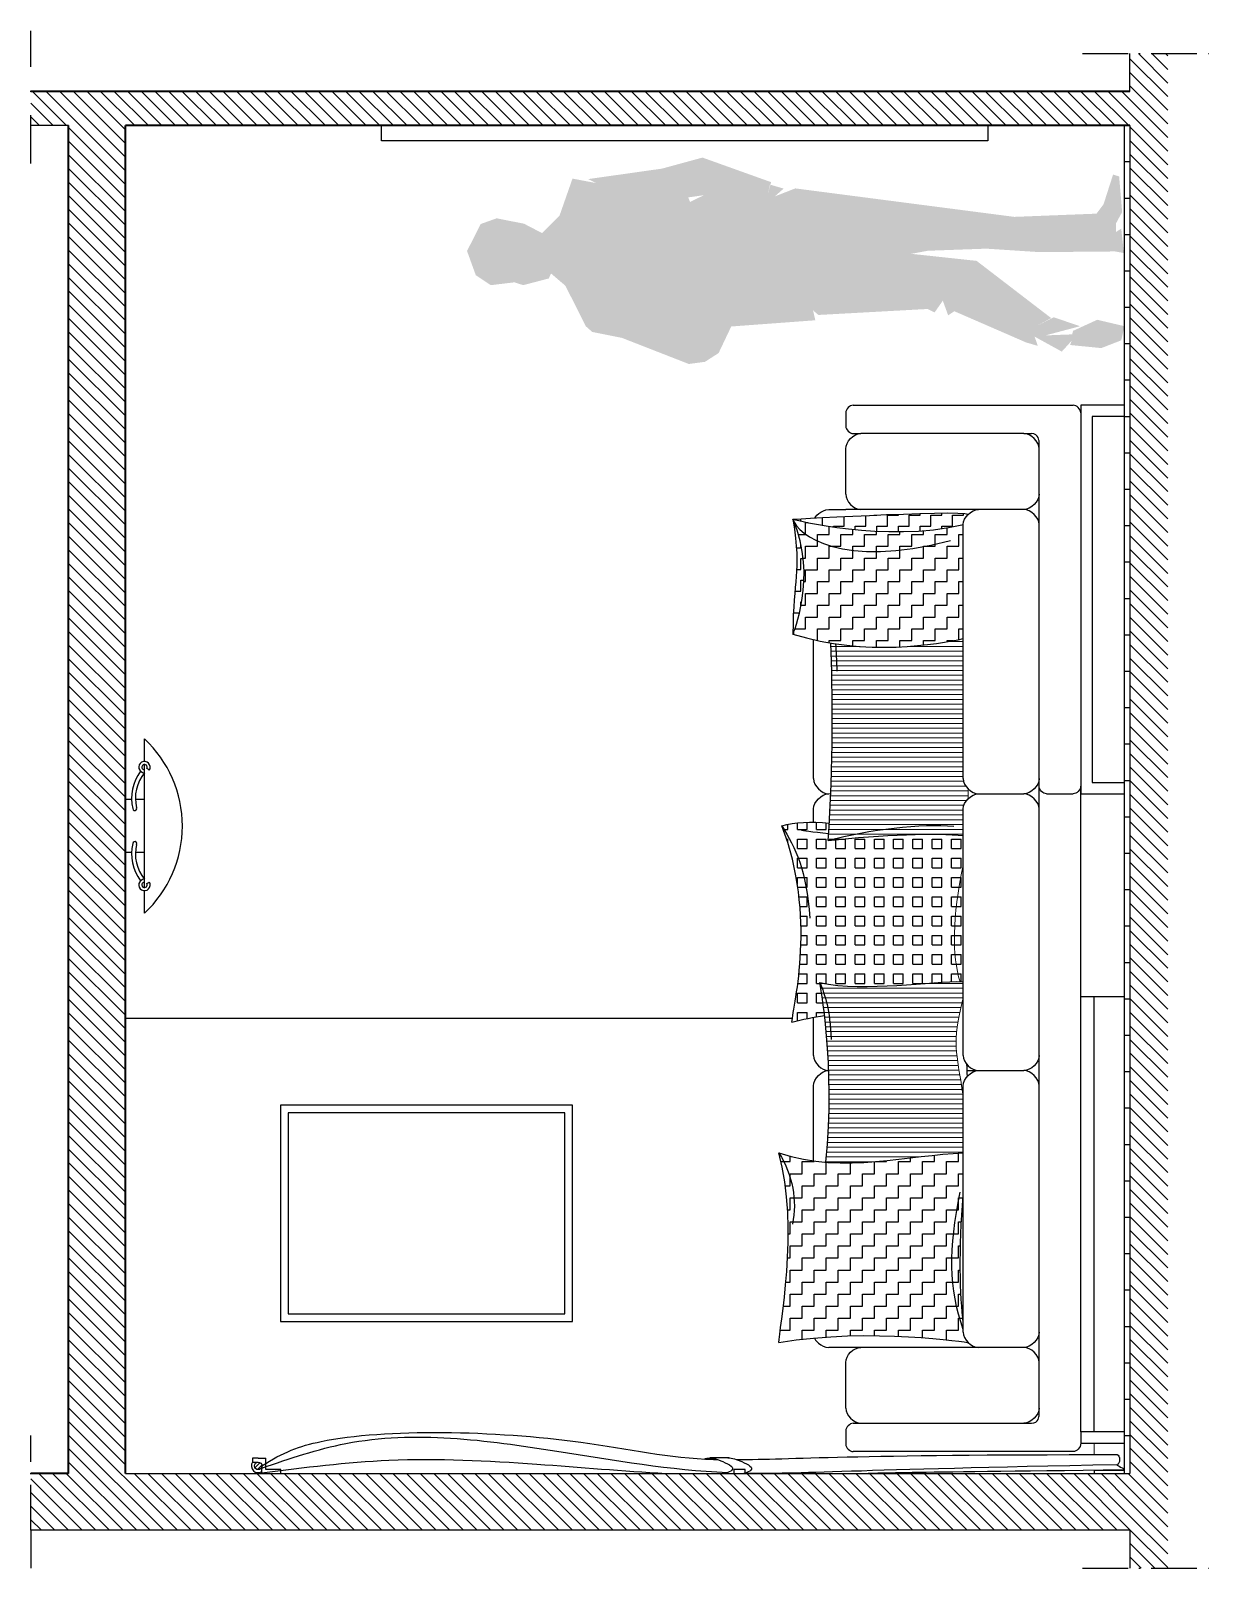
# Model space of a CAD drawing. Header units: millimetres. Extents: x 990 to 5684, y 331 to 3337.
# Drawn here: x 3485.8 to 3798.3, y 2051.2 to 2456.7 of the extents above; entities that cross this region are included whole.
import ezdxf

# ---------------------------------------------------------------- set-up
doc = ezdxf.new("R2010")
doc.units = ezdxf.units.MM
doc.linetypes.add('ACAD_ISO10W100', pattern=[18, 12, -3, 0, -3])
doc.linetypes.add('TRATTOPUNTO', pattern=[25.4, 12.7, -6.35, 0, -6.35])
doc.layers.get('0').update_dxf_attribs({"color": 255})
for name, color, linetype, lineweight in [('A-FURN', 8, 'Continuous', 18), ('A-GLAZ-FULL', 4, 'Continuous', 25), ('A-WALL-FULL', 255, 'Continuous', 35), ('A-WALL-FULL-EXTR', 255, 'Continuous', 35), ('FIGURE_PERSONE', 252, 'Continuous', 0)]:
    doc.layers.add(name, color=color, linetype=linetype, lineweight=lineweight)
for name, color, linetype in [('A-SECT D-MCUT', 181, 'Continuous'), ('GIUNZIONI', 2, 'Continuous'), ('linee sezionee', 241, 'Continuous'), ('vite 3', 250, 'Continuous'), ('VITI 2', 4, 'Continuous')]:
    doc.layers.add(name, color=color, linetype=linetype)
pattern_1 = [(0, (0, 5.75), (0, 1.27), [])]
pattern_2 = [(0, (0, 5.75), (2.8575, 2.8575), [2.8575, -2.8575]), (90, (2.8575, 5.75), (-2.8575, 2.8575), [2.8575, -2.8575])]
pattern_3 = [(0, (0, 5.75), (3.1115, 3.1115), [3.1115, -3.1115]), (90, (3.1115, 5.75), (-3.1115, 3.1115), [3.1115, -3.1115])]

msp = doc.modelspace()

# ---------------------------------------------------------------- hatches: boundary and pattern name
at = {"linetype": 'Continuous'}
h = msp.add_hatch(dxfattribs=at)
h.set_pattern_fill('ANSI31', color=175, scale=0.8, angle=270)
h.paths.add_polyline_path([(3785.83, 2440.67), (3785.83, 2450.67), (3775.83, 2450.67), (3775.83, 2440.67), (3775.83, 2431.67), (3775.83, 2076.17), (3775.83, 2061.17), (3775.83, 2051.17), (3785.83, 2051.17), (3785.83, 2061.17)])
h = msp.add_hatch(dxfattribs=at)
h.set_pattern_fill('ANSI31', color=175, scale=0.8, angle=270)
h.paths.add_polyline_path([(3775.83, 2440.67), (3485.83, 2440.67), (3485.83, 2431.67), (3495.83, 2431.67), (3495.83, 2076.17), (3485.83, 2076.17), (3485.83, 2061.17), (3775.83, 2061.17), (3775.83, 2076.17), (3510.83, 2076.17), (3510.83, 2431.67), (3775.83, 2431.67)])
at = {"layer": 'A-FURN'}
h = msp.add_hatch(dxfattribs=at)
h.set_pattern_fill('LINE', color=40, scale=0.4)
h.set_pattern_definition(pattern_1)
edge = h.paths.add_edge_path()
edge.add_spline(control_points=[(3731.84, 2296.37), (3726.42, 2295.14), (3712.4, 2292.62), (3696.88, 2295.19)], knot_values=[7.072647, 7.072647, 7.072647, 7.072647, 40.544336, 40.544336, 40.544336, 40.544336], degree=3, periodic=0)
edge.add_spline(control_points=[(3696.88, 2295.19), (3697.37, 2282.74), (3697.7, 2262.93), (3696.18, 2243.12)], knot_values=[0, 0, 0, 0, 39.615196, 39.615196, 39.615196, 39.615196], degree=3, periodic=0)
edge.add_spline(control_points=[(3696.18, 2243.12), (3710.63, 2244.71), (3724.91, 2245.11), (3731.84, 2244.43)], knot_values=[0, 0, 0, 0, 28.657622, 28.657622, 28.657622, 28.657622], degree=3, periodic=0)
edge.add_line((3731.84, 2244.43), (3731.84, 2251.42))
edge.add_spline(control_points=[(3731.84, 2251.42), (3731.84, 2252.36), (3732.37, 2253.36), (3733.13, 2254.13)], knot_values=[0, 0, 0, 0, 2.82843, 2.82843, 2.82843, 2.82843], degree=3, periodic=0)
edge.add_line((3733.13, 2254.13), (3733.13, 2256.71))
edge.add_spline(control_points=[(3733.13, 2256.71), (3732.37, 2257.48), (3731.84, 2258.48), (3731.84, 2259.42)], knot_values=[0, 0, 0, 0, 2.82843, 2.82843, 2.82843, 2.82843], degree=3, periodic=0)
edge.add_line((3731.84, 2259.42), (3731.84, 2296.37))
h = msp.add_hatch(dxfattribs=at)
h.set_pattern_fill('LINE', color=40, scale=0.4)
h.set_pattern_definition(pattern_1)
edge = h.paths.add_edge_path()
edge.add_spline(control_points=[(3693.97, 2205.64), (3693.97, 2205.64), (3698.33, 2183.85), (3695.55, 2158.26)], knot_values=[11.900072, 11.900072, 11.900072, 11.900072, 65, 65, 65, 65], degree=3, periodic=0)
edge.add_spline(control_points=[(3695.55, 2158.26), (3708.58, 2157.23), (3721.11, 2160.43), (3731.84, 2160.69)], knot_values=[11.559741, 11.559741, 11.559741, 11.559741, 48.446314, 48.446314, 48.446314, 48.446314], degree=3, periodic=0)
edge.add_line((3731.84, 2160.69), (3731.84, 2175.67))
edge.add_spline(control_points=[(3731.84, 2175.67), (3729.96, 2188.33), (3728.74, 2188.65), (3731.84, 2201.65)], knot_values=[5.212011, 5.212011, 5.212011, 5.212011, 19.630582, 19.630582, 19.630582, 19.630582], degree=3, periodic=0)
edge.add_line((3731.84, 2201.65), (3731.84, 2205.85))
edge.add_spline(control_points=[(3731.84, 2205.85), (3723.41, 2206.22), (3706.22, 2203), (3693.97, 2205.64)], knot_values=[0, 0, 0, 0, 36.577018, 36.577018, 36.577018, 36.577018], degree=3, periodic=0)
at = {"layer": 'FIGURE_PERSONE'}
h = msp.add_hatch(color=175, dxfattribs=at)
h.paths.add_polyline_path([(3615.96, 2405.78), (3608.74, 2407.2), (3604.54, 2405.7), (3600.93, 2398.58), (3603.24, 2392.19), (3607.19, 2389.57), (3613.45, 2390.32), (3615.75, 2389.57), (3622.5, 2391.34), (3623.09, 2392.65), (3626.88, 2389.42), (3632.28, 2378.72), (3633.97, 2377.22), (3641.78, 2375.67), (3659.44, 2368.78), (3663.7, 2369.35), (3667.3, 2371.66), (3670.63, 2378.67), (3692.82, 2380.31), (3692.21, 2382.93), (3693.63, 2381.71), (3722.48, 2383.29), (3724.28, 2382.37), (3726.45, 2385.47), (3727.86, 2381.62), (3729.5, 2382.69), (3748.45, 2374.45), (3751.52, 2373.56), (3750.66, 2376), (3757.84, 2372.05), (3760.46, 2374.92), (3760.02, 2373.79), (3768.25, 2372.97), (3773.52, 2375.02), (3774.36, 2378.75), (3767.19, 2380.44), (3760.81, 2377.52), (3760.57, 2376.59), (3753.52, 2376.32), (3762.64, 2378.74), (3755.73, 2381.1), (3751.55, 2378.98), (3755.02, 2380.9), (3735.36, 2395.98), (3718.14, 2397.83), (3722.44, 2398.64), (3737.93, 2399.2), (3751.98, 2398.28), (3771.89, 2398.46), (3774.2, 2398.05), (3773.52, 2404.49), (3772.16, 2403.6), (3772.16, 2405.89), (3773.76, 2408.86), (3772.97, 2418.24), (3771.37, 2418.75), (3768.86, 2410.92), (3766.99, 2408.43), (3745.33, 2407.58), (3687.53, 2415.09), (3682.14, 2412.98), (3684.46, 2415.05), (3680.97, 2416.05), (3680.26, 2413.5), (3680.86, 2416.08), (3680.97, 2416.05), (3681.16, 2416.73), (3663.05, 2423.22), (3652.33, 2420.3), (3632.91, 2417.55), (3634.92, 2416.51), (3628.75, 2417.67), (3625.32, 2407.88), (3620.75, 2403.29)])
h.paths.add_polyline_path([(3659.77, 2411.51), (3659.28, 2412.72), (3663.39, 2413.29)], flags=16)
at = {"layer": 'vite 3'}
h = msp.add_hatch(dxfattribs=at)
h.set_pattern_fill('ZIGZAG', color=175, scale=0.9)
h.set_pattern_definition(pattern_2)
edge = h.paths.add_edge_path()
edge.add_spline(control_points=[(3733.16, 2329.15), (3731.67, 2330.37), (3686.9, 2327.84), (3686.9, 2327.84)], knot_values=[0, 0, 0, 0, 8.265459, 8.265459, 8.265459, 8.265459], degree=3, periodic=0)
edge.add_spline(control_points=[(3686.9, 2327.84), (3686.9, 2327.84), (3711.12, 2321.48), (3731.89, 2326.42)], knot_values=[0, 0, 0, 0, 50, 50, 50, 50], degree=3, periodic=0)
edge.add_spline(control_points=[(3731.84, 2326.42), (3731.84, 2327.26), (3732.26, 2328.15), (3732.9, 2328.87)], knot_values=[0, 0, 0, 0, 2.524498, 2.524498, 2.524498, 2.524498], degree=3, periodic=0)
edge.add_spline(control_points=[(3732.9, 2328.87), (3732.98, 2328.97), (3733.07, 2329.06), (3733.16, 2329.15)], knot_values=[2.524498, 2.524498, 2.524498, 2.524498, 2.85822, 2.85822, 2.85822, 2.85822], degree=3, periodic=0)
h = msp.add_hatch(dxfattribs=at)
h.set_pattern_fill('ZIGZAG', color=175, scale=0.9)
h.set_pattern_definition(pattern_2)
edge = h.paths.add_edge_path()
edge.add_spline(control_points=[(3686.9, 2327.84), (3689.29, 2312.81), (3686.9, 2312.7), (3686.9, 2297.56)], knot_values=[0, 0, 0, 0, 50, 50, 50, 50], degree=3, periodic=0)
edge.add_spline(control_points=[(3686.9, 2297.56), (3686.9, 2297.56), (3693.28, 2311.96), (3687.24, 2327.03)], knot_values=[0, 0, 0, 0, 29.744943, 29.744943, 29.744943, 29.744943], degree=3, periodic=0)
edge.add_spline(control_points=[(3687.24, 2327.03), (3687.08, 2327.31), (3686.97, 2327.58), (3686.9, 2327.84)], knot_values=[0, 0, 0, 0, 2.016844, 2.016844, 2.016844, 2.016844], degree=3, periodic=0)
h = msp.add_hatch(dxfattribs=at)
h.set_pattern_fill('ZIGZAG', color=175, scale=0.98)
h.set_pattern_definition(pattern_3)
edge = h.paths.add_edge_path()
edge.add_spline(control_points=[(3687.23, 2327.04), (3689.51, 2322.83), (3701.32, 2315.46), (3731.84, 2322.44)], knot_values=[1.993986, 1.993986, 1.993986, 1.993986, 31.808323, 31.808323, 31.808323, 31.808323], degree=3, periodic=0)
edge.add_line((3731.84, 2322.44), (3731.84, 2326.41))
edge.add_spline(control_points=[(3731.84, 2326.41), (3711.08, 2321.49), (3686.9, 2327.84), (3686.9, 2327.84)], knot_values=[0, 0, 0, 0, 49.962916, 49.962916, 49.962916, 49.962916], degree=3, periodic=0)
edge.add_spline(control_points=[(3686.9, 2327.84), (3687.02, 2327.57), (3687.13, 2327.3), (3687.23, 2327.04)], knot_values=[29.75143, 29.75143, 29.75143, 29.75143, 30.276089, 30.276089, 30.276089, 30.276089], degree=3, periodic=0)
h = msp.add_hatch(dxfattribs=at)
h.set_pattern_fill('ZIGZAG', color=175, scale=0.98)
h.set_pattern_definition(pattern_3)
edge = h.paths.add_edge_path()
edge.add_spline(control_points=[(3687.23, 2327.04), (3693.29, 2311.97), (3686.9, 2297.56), (3686.9, 2297.56)], knot_values=[0, 0, 0, 0, 29.75143, 29.75143, 29.75143, 29.75143], degree=3, periodic=0)
edge.add_spline(control_points=[(3686.9, 2297.56), (3706.09, 2291.5), (3725.27, 2294.88), (3731.84, 2296.37)], knot_values=[0, 0, 0, 0, 40.544336, 40.544336, 40.544336, 40.544336], degree=3, periodic=0)
edge.add_line((3731.84, 2296.37), (3731.84, 2322.44))
edge.add_spline(control_points=[(3731.84, 2322.44), (3701.32, 2315.46), (3689.51, 2322.83), (3687.23, 2327.04)], knot_values=[1.993986, 1.993986, 1.993986, 1.993986, 31.808323, 31.808323, 31.808323, 31.808323], degree=3, periodic=0)
h = msp.add_hatch(dxfattribs=at)
h.set_pattern_fill('SQUARE', color=175, scale=0.8)
h.set_pattern_definition([(0, (0, 5.75), (0, 2.54), [2.54, -2.54]), (90, (0, 5.75), (-2.54, 2e-16), [2.54, -2.54])])
edge = h.paths.add_edge_path()
edge.add_spline(control_points=[(3693.97, 2205.64), (3706.22, 2203), (3723.41, 2206.22), (3731.84, 2205.85)], knot_values=[0, 0, 0, 0, 36.577018, 36.577018, 36.577018, 36.577018], degree=3, periodic=0)
edge.add_line((3731.84, 2205.85), (3731.84, 2244.43))
edge.add_spline(control_points=[(3731.84, 2244.43), (3724.91, 2245.11), (3710.63, 2244.71), (3696.18, 2243.12)], knot_values=[0, 0, 0, 0, 28.657622, 28.657622, 28.657622, 28.657622], degree=3, periodic=0)
edge.add_spline(control_points=[(3696.18, 2243.12), (3696.23, 2243.7), (3696.27, 2244.27), (3696.31, 2244.85)], knot_values=[0, 0, 0, 0, 1.148382, 1.148382, 1.148382, 1.148382], degree=3, periodic=0)
edge.add_spline(control_points=[(3696.31, 2244.85), (3692, 2245.29), (3689.2, 2245.76), (3689.2, 2245.76)], knot_values=[19.510883, 19.510883, 19.510883, 19.510883, 28.521301, 28.521301, 28.521301, 28.521301], degree=3, periodic=0)
edge.add_spline(control_points=[(3696.31, 2244.85), (3696.38, 2245.8), (3696.44, 2246.75), (3696.5, 2247.71)], knot_values=[1.148382, 1.148382, 1.148382, 1.148382, 3.056142, 3.056142, 3.056142, 3.056142], degree=3, periodic=0)
edge.add_spline(control_points=[(3696.5, 2247.71), (3691.66, 2248.08), (3687.37, 2248.07), (3683.96, 2246.96)], knot_values=[0, 0, 0, 0, 15.175973, 15.175973, 15.175973, 15.175973], degree=3, periodic=0)
edge.add_spline(control_points=[(3683.96, 2246.96), (3693.22, 2223.38), (3687.1, 2199.81), (3686.6, 2195.15)], knot_values=[0, 0, 0, 0, 50, 50, 50, 50], degree=3, periodic=0)
edge.add_spline(control_points=[(3686.6, 2195.15), (3689.44, 2195.92), (3692.35, 2196.52), (3695.25, 2196.98)], knot_values=[0, 0, 0, 0, 6.503238, 6.503238, 6.503238, 6.503238], degree=3, periodic=0)
edge.add_spline(control_points=[(3695.25, 2196.98), (3694.61, 2202.41), (3693.97, 2205.64), (3693.97, 2205.64)], knot_values=[44.557783, 44.557783, 44.557783, 44.557783, 65, 65, 65, 65], degree=3, periodic=0)
h = msp.add_hatch(dxfattribs=at)
h.set_pattern_fill('ZIGZAG', color=175)
h.set_pattern_definition([(0, (0, 5.75), (3.175, 3.175), [3.175, -3.175]), (90, (3.175, 5.75), (-3.175, 3.175), [3.175, -3.175])])
edge = h.paths.add_edge_path()
edge.add_spline(control_points=[(3683.19, 2160.7), (3688.75, 2141.18), (3683.19, 2113.57), (3683.19, 2110.7)], knot_values=[0, 0, 0, 0, 50, 50, 50, 50], degree=3, periodic=0)
edge.add_spline(control_points=[(3683.19, 2110.7), (3707.04, 2114.7), (3731.83, 2110.92), (3733.13, 2110.71)], knot_values=[0, 0, 0, 0, 48.665861, 48.665861, 48.665861, 48.665861], degree=3, periodic=0)
edge.add_spline(control_points=[(3733.13, 2110.71), (3733.04, 2110.74), (3732.95, 2110.84), (3732.86, 2111.01)], knot_values=[0.528531, 0.528531, 0.528531, 0.528531, 3.1818, 3.1818, 3.1818, 3.1818], degree=3, periodic=0)
edge.add_spline(control_points=[(3732.86, 2111.01), (3732.25, 2111.72), (3731.84, 2112.59), (3731.84, 2113.42)], knot_values=[0, 0, 0, 0, 2.477389, 2.477389, 2.477389, 2.477389], degree=3, periodic=0)
edge.add_line((3731.84, 2113.42), (3731.84, 2115.86))
edge.add_spline(control_points=[(3731.84, 2115.86), (3731.01, 2122.71), (3730.62, 2135.6), (3731.84, 2149.47)], knot_values=[13.628194, 13.628194, 13.628194, 13.628194, 42.334673, 42.334673, 42.334673, 42.334673], degree=3, periodic=0)
edge.add_line((3731.84, 2149.47), (3731.84, 2160.69))
edge.add_spline(control_points=[(3731.84, 2160.69), (3717.74, 2160.34), (3700.55, 2154.94), (3683.19, 2160.7)], knot_values=[0, 0, 0, 0, 48.446314, 48.446314, 48.446314, 48.446314], degree=3, periodic=0)
at = {"layer": 'VITI 2'}
h = msp.add_hatch(dxfattribs=at)
h.set_pattern_fill('ANSI31', color=8, scale=0.25, angle=180)
h.set_pattern_definition([(225, (8331.6701, 4152.3372), (0.56126601, -0.56126601), [])])
h.paths.add_polyline_path([(3546.83, 2078.17, 1), (3544.83, 2078.17, 1)])

# ---------------------------------------------------------------- linework, layer by layer
at = {"linetype": 'Continuous'}
for p, q in [((3775.83, 2440.67), (3775.83, 2450.67)), ((3775.83, 2431.67), (3775.83, 2076.17)), ((3775.83, 2061.17), (3775.83, 2051.17))]:
    msp.add_line(p, q, dxfattribs=at)
for p, q in [((3495.83, 2431.67), (3485.83, 2431.67)), ((3774.34, 2076.17), (3774.34, 2431.67)), ((3510.83, 2076.17), (3775.83, 2076.17)), ((3766.34, 2077.08), (3766.34, 2076.17)), ((3766.34, 2077.08), (3774.34, 2077.08)), ((3775.83, 2061.17), (3485.83, 2061.17))]:
    msp.add_line(p, q)
at = {"layer": 'A-FURN'}
for p, q in [((3696.34, 2255.42), (3696.9, 2255.42)), ((3733.13, 2254.13), (3733.13, 2256.71)), ((3766.34, 2081.14), (3766.34, 2084.17))]:
    msp.add_line(p, q, dxfattribs=at)
for points in [[(3731, 2205.87), (3728.82, 2212.68), (3729, 2222.82), (3731.78, 2236.59)], [(3731.84, 2201.65), (3728.74, 2188.65), (3729.96, 2188.33), (3731.84, 2175.67)], [(3733.19, 2110.7), (3733.08, 2110.7), (3732.97, 2110.81), (3732.86, 2111.01)]]:
    msp.add_open_spline(points, degree=3, dxfattribs=at)
at = {"layer": 'A-GLAZ-FULL'}
for p, q in [((3762.84, 2201.92), (3774.34, 2201.92)), ((3766.34, 2087.17), (3766.34, 2201.92)), ((3686.74, 2196.17), (3510.83, 2196.17))]:
    msp.add_line(p, q, dxfattribs=at)
at = {"layer": 'A-SECT D-MCUT'}
for points in [[(3628.75, 2173.29), (3551.75, 2173.29), (3551.75, 2116.29), (3628.75, 2116.29)], [(3626.75, 2171.29), (3553.75, 2171.29), (3553.75, 2118.29), (3626.75, 2118.29)]]:
    msp.add_lwpolyline(points, close=True, dxfattribs=at)
at = {"layer": 'A-WALL-FULL'}
for p, q in [((3775.83, 2440.67), (3485.83, 2440.67)), ((3775.83, 2431.67), (3510.83, 2431.67)), ((3495.83, 2076.17), (3485.83, 2076.17))]:
    msp.add_line(p, q, dxfattribs=at)
at = {"layer": 'A-WALL-FULL-EXTR'}
for p, q in [((3495.83, 2076.17), (3495.83, 2431.67)), ((3510.83, 2076.17), (3510.83, 2431.67))]:
    msp.add_line(p, q, dxfattribs=at)
at = {"layer": 'GIUNZIONI'}
for p, q in [((3702.84, 2357.92), (3760.84, 2357.92)), ((3700.84, 2355.92), (3700.84, 2352.42)), ((3702.84, 2350.42), (3704.84, 2350.42)), ((3747.84, 2350.42), (3704.84, 2350.42)), ((3747.84, 2350.42), (3749.84, 2350.42)), ((3749.84, 2350.42), (3749.84, 2350.42)), ((3751.84, 2330.42), (3751.84, 2348.42)), ((3700.84, 2334.42), (3700.84, 2346.42)), ((3696.34, 2330.42), (3700.84, 2330.42)), ((3747.84, 2330.42), (3700.84, 2330.42)), ((3751.84, 2326.42), (3751.84, 2330.42)), ((3731.84, 2259.42), (3731.84, 2326.42)), ((3751.84, 2259.42), (3751.84, 2326.42)), ((3692.34, 2259.42), (3692.34, 2296.08)), ((3515.83, 2263.95), (3515.83, 2269.92)), ((3515.83, 2230.69), (3515.83, 2263.15)), ((3751.84, 2251.42), (3751.84, 2259.42)), ((3735.84, 2255.42), (3747.84, 2255.42)), ((3751.84, 2255.42), (3751.84, 2255.42)), ((3753.84, 2255.42), (3760.84, 2255.42)), ((3762.84, 2087.17), (3762.84, 2255.42)), ((3512.45, 2253.92), (3510.83, 2253.92)), ((3510.83, 2239.92), (3510.83, 2253.92)), ((3515.83, 2253.92), (3513.45, 2253.92)), ((3692.34, 2247.92), (3692.34, 2251.42)), ((3731.84, 2186.42), (3731.84, 2251.42)), ((3751.84, 2186.42), (3751.84, 2251.42)), ((3512.45, 2239.92), (3510.83, 2239.92)), ((3515.83, 2239.92), (3513.45, 2239.92)), ((3515.83, 2223.92), (3515.83, 2229.89)), ((3692.34, 2186.42), (3692.34, 2196.47)), ((3751.84, 2178.42), (3751.84, 2186.42)), ((3732.87, 2182.42), (3747.84, 2182.42)), ((3692.34, 2158.61), (3692.34, 2178.42)), ((3731.84, 2113.42), (3731.84, 2178.42)), ((3751.84, 2113.42), (3751.84, 2178.42)), ((3751.84, 2091.42), (3751.84, 2113.42)), ((3700.84, 2109.42), (3696.34, 2109.42)), ((3747.84, 2109.42), (3700.84, 2109.42)), ((3700.84, 2093.42), (3700.84, 2105.42)), ((3751.84, 2093.42), (3751.84, 2105.42)), ((3702.84, 2089.42), (3704.84, 2089.42)), ((3704.84, 2089.42), (3747.84, 2089.42)), ((3747.84, 2089.42), (3749.86, 2089.42)), ((3700.84, 2087.42), (3700.84, 2083.92)), ((3762.84, 2087.17), (3762.84, 2084.17)), ((3760.84, 2081.92), (3702.84, 2081.92))]:
    msp.add_line(p, q, dxfattribs=at)
for centre, radius, start, end in [((3494.38, 2246.92), 31.45, 313.0029, 46.9971), ((3515.83, 2262.45), 1.5, 329.1907, 270), ((3515.83, 2262.45), 0.7, 329.1907, 270), ((3524.35, 2254.26), 11.9, 143.3972, 193.2897), ((3524.02, 2254.26), 10.58, 140.7582, 193.678), ((3502.98, 2239.45), 26.34, 57.5592, 59.2996), ((3513.28, 2251.52), 0.514, 180, 26.5794), ((3513.28, 2242.31), 0.514, 333.4206, 180), ((3524.35, 2239.58), 11.9, 166.7103, 216.6028), ((3524.02, 2239.58), 10.58, 166.322, 219.2418), ((3515.83, 2231.39), 1.5, 90, 30.8093), ((3515.83, 2231.39), 0.7, 90, 30.8093), ((3502.98, 2254.39), 26.34, 300.7004, 302.4408)]:
    msp.add_arc(centre, radius, start, end, dxfattribs=at)
for points in [[(3702.84, 2357.92), (3701.9, 2357.92), (3700.84, 2356.86), (3700.84, 2355.92)], [(3762.84, 2355.92), (3762.84, 2356.86), (3761.78, 2357.92), (3760.84, 2357.92)], [(3700.84, 2352.42), (3700.84, 2351.48), (3701.9, 2350.42), (3702.84, 2350.42)], [(3700.84, 2346.42), (3700.84, 2348.3), (3702.96, 2350.42), (3704.84, 2350.42)], [(3751.84, 2346.42), (3751.84, 2348.3), (3749.73, 2350.42), (3747.84, 2350.42)], [(3751.84, 2348.42), (3751.84, 2348.42), (3751.84, 2350.42), (3749.84, 2350.42)], [(3700.84, 2334.42), (3700.84, 2332.53), (3702.96, 2330.42), (3704.84, 2330.42)], [(3751.84, 2334.42), (3751.84, 2332.53), (3749.73, 2330.42), (3747.84, 2330.42)], [(3692.87, 2328.15), (3692.34, 2328.3), (3694.46, 2330.42), (3696.34, 2330.42)], [(3731.84, 2326.42), (3731.84, 2328.3), (3733.96, 2330.42), (3735.84, 2330.42)], [(3751.84, 2326.42), (3751.84, 2328.3), (3749.73, 2330.42), (3747.84, 2330.42)], [(3692.34, 2259.42), (3692.34, 2257.53), (3694.46, 2255.42), (3696.34, 2255.42)], [(3731.84, 2259.42), (3731.84, 2257.53), (3733.96, 2255.42), (3735.84, 2255.42)], [(3751.84, 2259.42), (3751.84, 2257.53), (3749.73, 2255.42), (3747.84, 2255.42)], [(3692.34, 2251.42), (3692.34, 2253.3), (3694.46, 2255.42), (3696.34, 2255.42)], [(3731.84, 2251.42), (3731.84, 2253.3), (3733.96, 2255.42), (3735.84, 2255.42)], [(3751.84, 2251.42), (3751.84, 2253.3), (3749.73, 2255.42), (3747.84, 2255.42)], [(3753.84, 2255.42), (3752.9, 2255.42), (3751.84, 2256.48), (3751.84, 2257.42)], [(3762.84, 2257.42), (3762.84, 2256.48), (3761.78, 2255.42), (3760.84, 2255.42)], [(3692.34, 2186.42), (3692.34, 2184.53), (3694.46, 2182.42), (3696.34, 2182.42)], [(3731.84, 2186.42), (3731.84, 2184.53), (3733.96, 2182.42), (3735.84, 2182.42)], [(3751.84, 2186.42), (3751.84, 2184.53), (3749.73, 2182.42), (3747.84, 2182.42)], [(3692.34, 2178.42), (3692.34, 2180.3), (3694.46, 2182.42), (3696.34, 2182.42)], [(3731.84, 2178.42), (3731.84, 2180.3), (3733.96, 2182.42), (3735.84, 2182.42)], [(3732.95, 2180.93), (3732.89, 2181.97), (3732.85, 2183.02), (3732.81, 2184.07)], [(3751.84, 2178.42), (3751.84, 2180.3), (3749.73, 2182.42), (3747.84, 2182.42)], [(3731.84, 2113.42), (3731.84, 2111.53), (3733.96, 2109.42), (3735.84, 2109.42)], [(3751.84, 2113.42), (3751.84, 2111.53), (3749.73, 2109.42), (3747.84, 2109.42)], [(3692.65, 2111.91), (3692.34, 2111.53), (3694.46, 2109.42), (3696.34, 2109.42)], [(3700.84, 2105.42), (3700.84, 2107.3), (3702.96, 2109.42), (3704.84, 2109.42)], [(3751.84, 2105.42), (3751.84, 2107.3), (3749.73, 2109.42), (3747.84, 2109.42)], [(3700.84, 2093.42), (3700.84, 2091.53), (3702.96, 2089.42), (3704.84, 2089.42)], [(3751.84, 2093.42), (3751.84, 2091.53), (3749.73, 2089.42), (3747.84, 2089.42)], [(3702.84, 2089.42), (3701.9, 2089.42), (3700.84, 2088.36), (3700.84, 2087.42)], [(3749.84, 2089.42), (3751.84, 2089.42), (3751.84, 2091.42), (3751.84, 2091.42)], [(3700.84, 2083.92), (3700.84, 2082.98), (3701.9, 2081.92), (3702.84, 2081.92)], [(3762.84, 2084.17), (3762.84, 2082.98), (3761.78, 2081.92), (3760.84, 2081.92)]]:
    msp.add_open_spline(points, degree=3, dxfattribs=at)
at = {"layer": 'linee sezionee', "linetype": 'TRATTOPUNTO'}
msp.add_line((3485.83, 2421.67), (3485.83, 2456.67), dxfattribs=at)
at = {"layer": 'linee sezionee', "linetype": 'ACAD_ISO10W100'}
for p, q in [((3763.33, 2450.67), (3798.33, 2450.67)), ((3485.83, 2061.17), (3485.83, 2086.17)), ((3485.83, 2061.17), (3485.83, 2051.17)), ((3763.33, 2051.17), (3798.33, 2051.17))]:
    msp.add_line(p, q, dxfattribs=at)
at = {"layer": 'VITI 2'}
for p, q in [((3578.33, 2427.67), (3578.33, 2431.67)), ((3738.33, 2431.67), (3738.33, 2427.67)), ((3738.33, 2427.67), (3578.33, 2427.67)), ((3775.83, 2422.07), (3774.34, 2422.07)), ((3775.83, 2412.47), (3774.34, 2412.47)), ((3775.83, 2412.47), (3774.34, 2412.47)), ((3775.83, 2412.47), (3774.34, 2412.47)), ((3775.83, 2412.47), (3774.34, 2412.47)), ((3775.83, 2402.87), (3774.34, 2402.87)), ((3775.83, 2393.27), (3774.34, 2393.27)), ((3775.83, 2383.67), (3774.34, 2383.67)), ((3775.83, 2374.07), (3774.34, 2374.07)), ((3775.83, 2364.47), (3774.34, 2364.47)), ((3775.83, 2354.87), (3774.34, 2354.87)), ((3775.83, 2345.27), (3774.34, 2345.27)), ((3775.83, 2335.67), (3774.34, 2335.67)), ((3775.83, 2326.07), (3774.34, 2326.07)), ((3775.83, 2316.47), (3774.34, 2316.47)), ((3775.83, 2306.87), (3774.34, 2306.87)), ((3775.83, 2297.27), (3774.34, 2297.27)), ((3775.83, 2297.27), (3774.34, 2297.27)), ((3775.83, 2287.67), (3774.34, 2287.67)), ((3775.83, 2278.07), (3774.34, 2278.07)), ((3775.83, 2268.47), (3774.34, 2268.47)), ((3775.83, 2258.87), (3774.34, 2258.87)), ((3762.84, 2255.42), (3762.84, 2257.42)), ((3775.83, 2249.27), (3774.34, 2249.27)), ((3775.83, 2239.67), (3774.34, 2239.67)), ((3775.83, 2230.07), (3774.34, 2230.07)), ((3775.83, 2220.47), (3774.34, 2220.47)), ((3775.83, 2210.87), (3774.34, 2210.87)), ((3775.83, 2201.27), (3774.34, 2201.27)), ((3775.83, 2191.67), (3774.34, 2191.67)), ((3775.83, 2182.07), (3774.34, 2182.07)), ((3775.83, 2172.47), (3774.34, 2172.47)), ((3775.83, 2162.87), (3774.34, 2162.87)), ((3775.83, 2153.27), (3774.34, 2153.27)), ((3775.83, 2143.67), (3774.34, 2143.67)), ((3775.83, 2134.07), (3774.34, 2134.07)), ((3775.83, 2124.47), (3774.34, 2124.47)), ((3775.83, 2114.87), (3774.34, 2114.87)), ((3775.83, 2105.27), (3774.34, 2105.27)), ((3775.83, 2095.67), (3774.34, 2095.67)), ((3774.34, 2087.17), (3762.84, 2087.17)), ((3775.83, 2086.07), (3774.34, 2086.07)), ((3762.84, 2084.17), (3774.34, 2084.17)), ((3545.83, 2080.17), (3544.33, 2080.17)), ((3544.33, 2080.17), (3544.33, 2079.17)), ((3544.33, 2079.17), (3545.83, 2079.17)), ((3545.83, 2080.17), (3547.83, 2080.17)), ((3546.83, 2077.17), (3546.83, 2078.17)), ((3546.83, 2076.17), (3546.83, 2077.17)), ((3547.83, 2079.17), (3547.83, 2080.17)), ((3547.83, 2077.17), (3547.83, 2079.17)), ((3551.83, 2077.17), (3547.83, 2077.17)), ((3551.83, 2076.17), (3551.83, 2077.17)), ((3674.34, 2077.17), (3671.34, 2077.17)), ((3671.34, 2077.17), (3671.34, 2076.17)), ((3674.34, 2076.17), (3674.34, 2077.17))]:
    msp.add_line(p, q, dxfattribs=at)
at = {"layer": 'VITI 2', "transparency": 33554687}
msp.add_line((3670.05, 2080.25), (3664.97, 2080.25), dxfattribs=at)
at = {"layer": 'VITI 2'}
for points in [[(3774.34, 2357.92), (3762.84, 2357.92), (3762.84, 2255.42), (3774.34, 2255.42)], [(3774.34, 2354.92), (3765.84, 2354.92), (3765.84, 2258.42), (3774.34, 2258.42)]]:
    msp.add_lwpolyline(points, dxfattribs=at)
msp.add_circle((3545.83, 2078.17), 1, dxfattribs=at)
msp.add_arc((3545.83, 2078.17), 1.8, 146.3087, 303.6911, dxfattribs=at)
for points in [[(3686.9, 2327.84), (3686.9, 2327.84), (3737.53, 2330.7), (3732.9, 2328.87)], [(3686.9, 2327.84), (3686.9, 2327.84), (3711.12, 2321.48), (3731.89, 2326.42)], [(3686.9, 2327.84), (3688.04, 2323.79), (3699.75, 2314.62), (3728.5, 2322.25)], [(3686.9, 2327.84), (3689.29, 2312.81), (3686.9, 2312.7), (3686.9, 2297.56)], [(3686.9, 2297.56), (3686.9, 2297.56), (3693.51, 2312.48), (3686.9, 2327.84)], [(3686.9, 2297.56), (3706.09, 2291.5), (3725.27, 2294.88), (3731.84, 2296.37)], [(3696.18, 2243.12), (3697.7, 2262.93), (3697.37, 2282.74), (3696.88, 2295.19)], [(3698.15, 2294.99), (3698.26, 2292.96), (3698.37, 2290.59), (3698.5, 2287.78)], [(3683.96, 2246.96), (3687.37, 2248.07), (3691.66, 2248.08), (3696.5, 2247.71)], [(3686.6, 2195.15), (3687.1, 2199.81), (3693.22, 2223.38), (3683.96, 2246.96)], [(3683.96, 2246.96), (3687.69, 2241.04), (3690.46, 2235.56), (3691.34, 2222.59)], [(3696.18, 2243.12), (3706.9, 2246.03), (3720.99, 2247.7), (3729.33, 2246.87)], [(3696.31, 2244.85), (3692, 2245.29), (3689.2, 2245.76), (3689.2, 2245.76)], [(3696.18, 2243.12), (3710.63, 2244.71), (3724.91, 2245.11), (3731.84, 2244.43)], [(3693.97, 2205.64), (3706.22, 2203), (3723.41, 2206.22), (3731.84, 2205.85)], [(3695.55, 2158.26), (3698.33, 2183.85), (3693.97, 2205.64), (3693.97, 2205.64)], [(3693.97, 2205.64), (3695.44, 2202.27), (3696.65, 2198.55), (3696.97, 2190.61)], [(3686.6, 2195.15), (3689.44, 2195.92), (3692.35, 2196.52), (3695.25, 2196.98)], [(3683.19, 2110.7), (3683.19, 2113.57), (3688.75, 2141.18), (3683.19, 2160.7)], [(3683.19, 2160.7), (3700.55, 2154.94), (3717.74, 2160.34), (3731.84, 2160.69)], [(3683.19, 2160.7), (3686.92, 2154.78), (3688.04, 2148.19), (3686.81, 2141.94)], [(3731.84, 2114.14), (3728.03, 2124.85), (3728.01, 2135.48), (3731.01, 2150.34)], [(3731.84, 2115.86), (3731.01, 2122.71), (3730.62, 2135.6), (3731.84, 2149.47)], [(3683.19, 2110.7), (3707.7, 2114.81), (3733.19, 2110.7), (3733.19, 2110.7)], [(3772.44, 2081.14), (3773.31, 2081.14), (3773.31, 2078.54), (3772.44, 2078.52)], [(3772.44, 2078.52), (3771.82, 2078.51), (3773.83, 2077.69), (3774.34, 2077.33)]]:
    msp.add_open_spline(points, degree=3, dxfattribs=at)
at = {"layer": 'VITI 2', "transparency": 33554687}
for points, knots in [([(3546.83, 2078.17), (3552.35, 2081.75), (3569.59, 2088.32), (3624.56, 2087.17), (3654.56, 2080.09), (3666.62, 2079.87), (3666.94, 2079.86)], [0, 0, 0, 0, 21.298238, 84.428449, 119.736171, 120.678585, 120.678585, 120.678585, 120.678585]), ([(3546.83, 2077.6), (3554.16, 2080.11), (3579.17, 2088.65), (3621.51, 2082.88), (3654.63, 2077.07), (3669.65, 2076.41)], [0, 0, 0, 0, 23.088882, 78.717429, 124.142219, 124.142219, 124.142219, 124.142219]), ([(3546.83, 2076.33), (3557.98, 2077.76), (3582.06, 2080.84), (3617.75, 2078.96), (3642.07, 2076.82), (3653.44, 2076.17)], [0, 0, 0, 0, 33.679408, 72.679106, 106.863363, 106.863363, 106.863363, 106.863363]), ([(3663.48, 2079.94), (3663.7, 2080.05), (3665.11, 2080.54), (3667.76, 2079.65), (3671.94, 2077.61), (3670.73, 2076.69), (3668.92, 2076.17)], [6.420227, 6.420227, 6.420227, 6.420227, 7.269335, 11.600264, 14.062778, 19.298466, 19.298466, 19.298466, 19.298466]), ([(3669.71, 2080.25), (3670.83, 2080.3), (3672.98, 2079.55), (3676.94, 2077.61), (3675.73, 2076.69), (3673.92, 2076.17)], [7.88536, 7.88536, 7.88536, 7.88536, 11.600264, 14.062778, 19.298466, 19.298466, 19.298466, 19.298466])]:
    msp.add_open_spline(points, degree=3, knots=knots, dxfattribs=at)
for points in [[(3672.03, 2079.83), (3686.85, 2079.88), (3701.67, 2081.18), (3772.44, 2081.14)], [(3674.24, 2076.26), (3688.25, 2076), (3702.37, 2077.26), (3772.44, 2078.52)], [(3705.69, 2076.17), (3709.29, 2076.32), (3712.89, 2076.48), (3774.34, 2077.17)]]:
    msp.add_open_spline(points, degree=3, dxfattribs=at)

doc.saveas('drawing.dxf')
